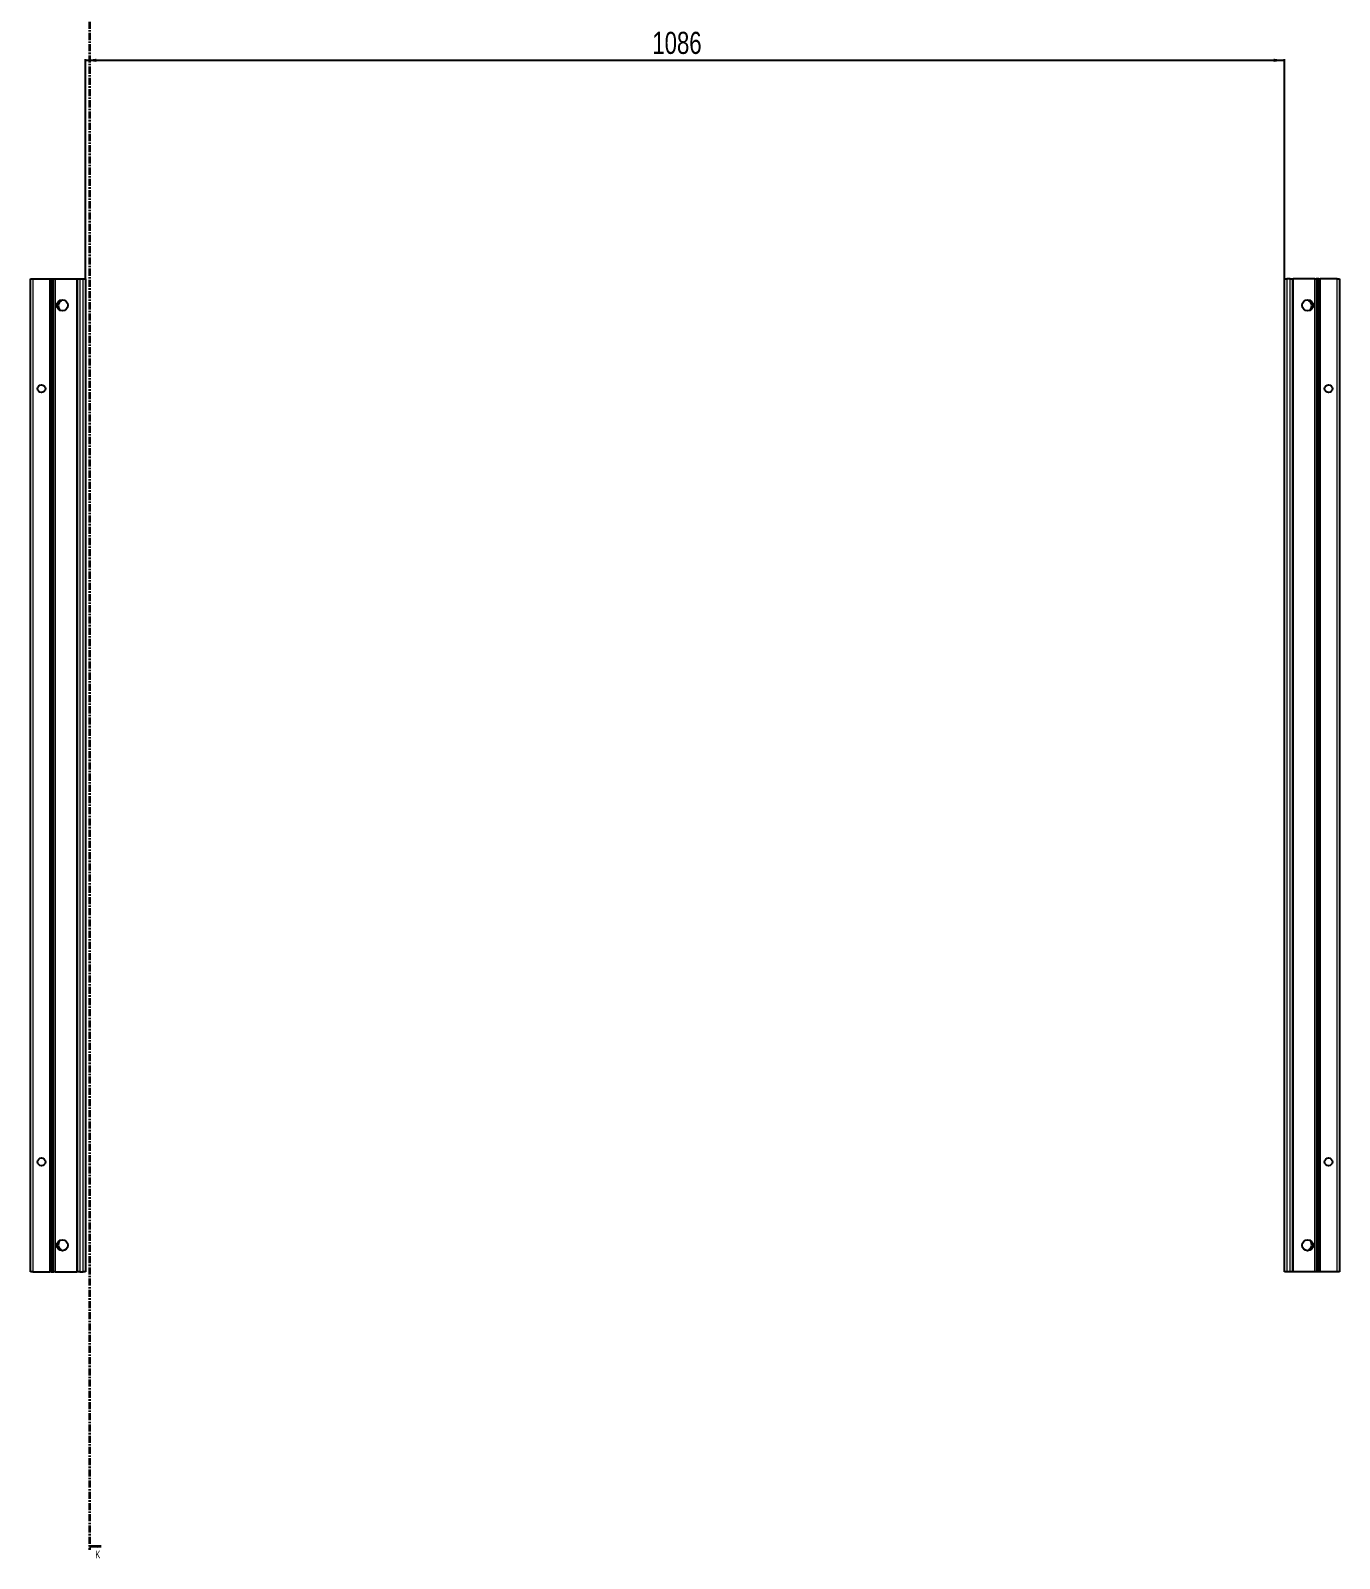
# Model space of a CAD drawing. Header units: millimetres. Extents: x -199 to 4074, y -2447 to 1507.
# Drawn here: x 1519 to 2704, y -1111 to 272 of the extents above; entities that cross this region are included whole.
import ezdxf

# ---------------------------------------------------------------- set-up
doc = ezdxf.new("R2010")
doc.units = ezdxf.units.MM
doc.linetypes.add('CENTER', pattern=[10.16, 6.35, -1.27, 1.27, -1.27])
doc.layers.add('FORMAT', color=7, linetype='Continuous')
doc.styles.add('SLDTEXTSTYLE0', font='TXT', dxfattribs={"width": 0.75})
doc.dimstyles.new('SLDDIMSTYLE0', dxfattribs={"dimtxt": 20, "dimasz": 10, "dimexe": 0, "dimexo": 0.0625, "dimgap": 5, "dimtad": 2, "dimdec": 1, "dimrnd": 1e-09, "dimzin": 12, "dimdsep": 46, "dimtxsty": 'SLDTEXTSTYLE0', "dimsah": 1, "dimcen": 0.09, "dimadec": 0, "dimazin": 3, "dimtfac": 1, "dimtofl": 0, "dimtmove": 0, "dimatfit": 3, "dimfxl": 0, "dimfrac": 2, "dimtolj": 1, "dimtzin": 12, "dimarcsym": 0})

# ---------------------------------------------------------------- blocks, each defined once
blk = doc.blocks.new('_D_4')
at = {"layer": 'FORMAT'}
for p, q in [((1568.7, 47.2), (1568.7, 246)), ((1568.7, 245), (2654.7, 245)), ((2654.7, 47.2), (2654.7, 246))]:
    blk.add_line(p, q, dxfattribs=at)
for points in [[(1568.7, 245), (1578.7, 243.5), (1578.7, 246.5)], [(2654.7, 245), (2644.7, 246.5), (2644.7, 243.5)]]:
    blk.add_solid(points, dxfattribs=at)
at = {"layer": 'FORMAT', "insert": (2082.1, 270.8), "char_height": 20, "attachment_point": 1, "style": 'SLDTEXTSTYLE0'}
blk.add_mtext('1086', dxfattribs=at)

msp = doc.modelspace()

# ---------------------------------------------------------------- linework, layer by layer
at = {"color": 7, "linetype": 'CENTER', "lineweight": 35}
msp.add_line((1572.42, 1499.09), (1572.42, -1103.67), dxfattribs=at)
at = {"color": 7, "linetype": 'Continuous', "lineweight": 25}
for p, q in [((1518.98, -851.79), (1518.98, 47.21)), ((1518.98, 47.21), (1520.98, 47.21)), ((1520.98, 47.21), (1536.33, 47.21)), ((1536.33, 47.21), (1536.98, 47.21)), ((1536.98, 23.46), (1536.98, 47.21)), ((1536.98, 47.21), (1537.57, 47.21)), ((1537.57, 47.21), (1538.78, 47.21)), ((1538.78, 47.21), (1538.78, -851.79)), ((1538.78, 47.21), (1538.81, 47.21)), ((1538.81, 47.21), (1538.81, -851.79)), ((1538.81, 47.21), (1540.02, 47.21)), ((1540.02, 47.21), (1541.43, 47.21)), ((1541.43, 47.21), (1560.83, 47.21)), ((1560.83, 47.21), (1561.48, 47.21)), ((1561.48, -851.79), (1561.48, 47.21)), ((1561.48, 47.21), (1563.48, 47.21)), ((1563.48, 47.21), (1566.68, 47.21)), ((1566.68, 47.21), (1568.68, 47.21)), ((1568.68, 47.21), (1568.68, -851.79)), ((2654.68, -851.79), (2654.68, 47.21)), ((2654.68, 47.21), (2656.68, 47.21)), ((2659.88, 47.21), (2656.68, 47.21)), ((2659.88, 47.21), (2661.88, 47.21)), ((2661.88, 47.21), (2661.88, -851.79)), ((2661.88, 47.21), (2662.53, 47.21)), ((2681.94, 47.21), (2662.53, 47.21)), ((2681.94, 47.21), (2683.35, 47.21)), ((2684.56, 47.21), (2683.35, 47.21)), ((2684.56, -851.79), (2684.56, 47.21)), ((2684.59, 47.21), (2684.56, 47.21)), ((2684.59, -851.79), (2684.59, 47.21)), ((2685.8, 47.21), (2684.59, 47.21)), ((2685.8, 47.21), (2686.38, 47.21)), ((2686.38, 47.21), (2686.38, 23.46)), ((2686.38, 47.21), (2687.03, 47.21)), ((2702.38, 47.21), (2687.03, 47.21)), ((2702.38, 47.21), (2704.38, 47.21)), ((2704.38, 47.21), (2704.38, -851.79)), ((1547.03, 27.73), (1547.03, 28.14)), ((2676.33, 28.14), (2676.33, 27.73)), ((1537.05, 23.35), (1536.98, 23.46)), ((1536.98, 23.46), (1536.98, 21.96)), ((1536.98, 21.96), (1537.05, 22.06)), ((1536.98, -26.54), (1536.98, 21.96)), ((1537.05, 22.06), (1537.05, 23.35)), ((2686.38, 23.46), (2686.32, 23.35)), ((2686.32, 23.35), (2686.32, 22.06)), ((2686.32, 22.06), (2686.38, 21.96)), ((2686.38, 21.96), (2686.38, 23.46)), ((2686.38, 21.96), (2686.38, -26.54)), ((1537.05, -26.65), (1536.98, -26.54)), ((1536.98, -26.54), (1536.98, -28.04)), ((1537.05, -27.94), (1537.05, -26.65)), ((2686.38, -26.54), (2686.32, -26.65)), ((2686.32, -26.65), (2686.32, -27.94)), ((2686.38, -28.04), (2686.38, -26.54)), ((1536.98, -28.04), (1537.05, -27.94)), ((1536.98, -76.54), (1536.98, -28.04)), ((2686.32, -27.94), (2686.38, -28.04)), ((2686.38, -28.04), (2686.38, -76.54)), ((1537.05, -76.65), (1536.98, -76.54)), ((1536.98, -76.54), (1536.98, -78.04)), ((1536.98, -78.04), (1537.05, -77.94)), ((1536.98, -126.54), (1536.98, -78.04)), ((1537.05, -77.94), (1537.05, -76.65)), ((2686.38, -76.54), (2686.32, -76.65)), ((2686.32, -76.65), (2686.32, -77.94)), ((2686.32, -77.94), (2686.38, -78.04)), ((2686.38, -78.04), (2686.38, -76.54)), ((2686.38, -78.04), (2686.38, -126.54)), ((1537.05, -126.65), (1536.98, -126.54)), ((1536.98, -126.54), (1536.98, -128.04)), ((1536.98, -128.04), (1537.05, -127.94)), ((1536.98, -176.54), (1536.98, -128.04)), ((1537.05, -127.94), (1537.05, -126.65)), ((2686.38, -126.54), (2686.32, -126.65)), ((2686.32, -126.65), (2686.32, -127.94)), ((2686.32, -127.94), (2686.38, -128.04)), ((2686.38, -128.04), (2686.38, -126.54)), ((2686.38, -128.04), (2686.38, -176.54)), ((1537.05, -176.65), (1536.98, -176.54)), ((1536.98, -176.54), (1536.98, -178.04)), ((1536.98, -178.04), (1537.05, -177.94)), ((1536.98, -226.54), (1536.98, -178.04)), ((1537.05, -177.94), (1537.05, -176.65)), ((2686.38, -176.54), (2686.32, -176.65)), ((2686.32, -176.65), (2686.32, -177.94)), ((2686.32, -177.94), (2686.38, -178.04)), ((2686.38, -178.04), (2686.38, -176.54)), ((2686.38, -178.04), (2686.38, -226.54)), ((1537.05, -226.65), (1536.98, -226.54)), ((1536.98, -226.54), (1536.98, -228.04)), ((1536.98, -228.04), (1537.05, -227.94)), ((1536.98, -276.54), (1536.98, -228.04)), ((1537.05, -227.94), (1537.05, -226.65)), ((2686.38, -226.54), (2686.32, -226.65)), ((2686.32, -226.65), (2686.32, -227.94)), ((2686.32, -227.94), (2686.38, -228.04)), ((2686.38, -228.04), (2686.38, -226.54)), ((2686.38, -228.04), (2686.38, -276.54)), ((1537.05, -276.65), (1536.98, -276.54)), ((1536.98, -276.54), (1536.98, -278.04)), ((1537.05, -277.94), (1537.05, -276.65)), ((2686.38, -276.54), (2686.32, -276.65)), ((2686.32, -276.65), (2686.32, -277.94)), ((2686.38, -278.04), (2686.38, -276.54)), ((1536.98, -278.04), (1537.05, -277.94)), ((1536.98, -326.54), (1536.98, -278.04)), ((2686.32, -277.94), (2686.38, -278.04)), ((2686.38, -278.04), (2686.38, -326.54)), ((1537.05, -326.65), (1536.98, -326.54)), ((1536.98, -326.54), (1536.98, -328.04)), ((1536.98, -328.04), (1537.05, -327.94)), ((1536.98, -376.54), (1536.98, -328.04)), ((1537.05, -327.94), (1537.05, -326.65)), ((2686.38, -326.54), (2686.32, -326.65)), ((2686.32, -326.65), (2686.32, -327.94)), ((2686.32, -327.94), (2686.38, -328.04)), ((2686.38, -328.04), (2686.38, -326.54)), ((2686.38, -328.04), (2686.38, -376.54)), ((1537.05, -376.65), (1536.98, -376.54)), ((1536.98, -376.54), (1536.98, -378.04)), ((1536.98, -378.04), (1537.05, -377.94)), ((1536.98, -426.54), (1536.98, -378.04)), ((1537.05, -377.94), (1537.05, -376.65)), ((2686.38, -376.54), (2686.32, -376.65)), ((2686.32, -376.65), (2686.32, -377.94)), ((2686.32, -377.94), (2686.38, -378.04)), ((2686.38, -378.04), (2686.38, -376.54)), ((2686.38, -378.04), (2686.38, -426.54)), ((1537.05, -426.65), (1536.98, -426.54)), ((1536.98, -426.54), (1536.98, -428.04)), ((1536.98, -428.04), (1537.05, -427.94)), ((1536.98, -476.54), (1536.98, -428.04)), ((1537.05, -427.94), (1537.05, -426.65)), ((2686.38, -426.54), (2686.32, -426.65)), ((2686.32, -426.65), (2686.32, -427.94)), ((2686.32, -427.94), (2686.38, -428.04)), ((2686.38, -428.04), (2686.38, -426.54)), ((2686.38, -428.04), (2686.38, -476.54)), ((1537.05, -476.65), (1536.98, -476.54)), ((1536.98, -476.54), (1536.98, -478.04)), ((1536.98, -478.04), (1537.05, -477.94)), ((1536.98, -526.54), (1536.98, -478.04)), ((1537.05, -477.94), (1537.05, -476.65)), ((2686.38, -476.54), (2686.32, -476.65)), ((2686.32, -476.65), (2686.32, -477.94)), ((2686.32, -477.94), (2686.38, -478.04)), ((2686.38, -478.04), (2686.38, -476.54)), ((2686.38, -478.04), (2686.38, -526.54)), ((1537.05, -526.65), (1536.98, -526.54)), ((1536.98, -526.54), (1536.98, -528.04)), ((1536.98, -528.04), (1537.05, -527.94)), ((1536.98, -576.54), (1536.98, -528.04)), ((1537.05, -527.94), (1537.05, -526.65)), ((2686.38, -526.54), (2686.32, -526.65)), ((2686.32, -526.65), (2686.32, -527.94)), ((2686.32, -527.94), (2686.38, -528.04)), ((2686.38, -528.04), (2686.38, -526.54)), ((2686.38, -528.04), (2686.38, -576.54)), ((1537.05, -576.65), (1536.98, -576.54)), ((1536.98, -576.54), (1536.98, -578.04)), ((1536.98, -578.04), (1537.05, -577.94)), ((1536.98, -626.54), (1536.98, -578.04)), ((1537.05, -577.94), (1537.05, -576.65)), ((2686.38, -576.54), (2686.32, -576.65)), ((2686.32, -576.65), (2686.32, -577.94)), ((2686.32, -577.94), (2686.38, -578.04)), ((2686.38, -578.04), (2686.38, -576.54)), ((2686.38, -578.04), (2686.38, -626.54)), ((1537.05, -626.65), (1536.98, -626.54)), ((1536.98, -626.54), (1536.98, -628.04)), ((1536.98, -628.04), (1537.05, -627.94)), ((1536.98, -676.54), (1536.98, -628.04)), ((1537.05, -627.94), (1537.05, -626.65)), ((2686.38, -626.54), (2686.32, -626.65)), ((2686.32, -626.65), (2686.32, -627.94)), ((2686.32, -627.94), (2686.38, -628.04)), ((2686.38, -628.04), (2686.38, -626.54)), ((2686.38, -628.04), (2686.38, -676.54)), ((1537.05, -676.65), (1536.98, -676.54)), ((1536.98, -676.54), (1536.98, -678.04)), ((1537.05, -677.94), (1537.05, -676.65)), ((2686.38, -676.54), (2686.32, -676.65)), ((2686.32, -676.65), (2686.32, -677.94)), ((2686.38, -678.04), (2686.38, -676.54)), ((1536.98, -678.04), (1537.05, -677.94)), ((1536.98, -726.54), (1536.98, -678.04)), ((2686.32, -677.94), (2686.38, -678.04)), ((2686.38, -678.04), (2686.38, -726.54)), ((1537.05, -726.65), (1536.98, -726.54)), ((1536.98, -726.54), (1536.98, -728.04)), ((1536.98, -728.04), (1537.05, -727.94)), ((1536.98, -776.54), (1536.98, -728.04)), ((1537.05, -727.94), (1537.05, -726.65)), ((2686.38, -726.54), (2686.32, -726.65)), ((2686.32, -726.65), (2686.32, -727.94)), ((2686.32, -727.94), (2686.38, -728.04)), ((2686.38, -728.04), (2686.38, -726.54)), ((2686.38, -728.04), (2686.38, -776.54)), ((1537.05, -776.65), (1536.98, -776.54)), ((1536.98, -776.54), (1536.98, -778.04)), ((1536.98, -778.04), (1537.05, -777.94)), ((1536.98, -826.54), (1536.98, -778.04)), ((1537.05, -777.94), (1537.05, -776.65)), ((2686.38, -776.54), (2686.32, -776.65)), ((2686.32, -776.65), (2686.32, -777.94)), ((2686.32, -777.94), (2686.38, -778.04)), ((2686.38, -778.04), (2686.38, -776.54)), ((2686.38, -778.04), (2686.38, -826.54)), ((1537.05, -826.65), (1536.98, -826.54)), ((1536.98, -826.54), (1536.98, -828.04)), ((1536.98, -828.04), (1537.05, -827.94)), ((1536.98, -851.79), (1536.98, -828.04)), ((1537.05, -827.94), (1537.05, -826.65)), ((2686.38, -826.54), (2686.32, -826.65)), ((2686.32, -826.65), (2686.32, -827.94)), ((2686.32, -827.94), (2686.38, -828.04)), ((2686.38, -828.04), (2686.38, -826.54)), ((2686.38, -828.04), (2686.38, -851.79)), ((1547.03, -832.73), (1547.03, -832.32)), ((2676.33, -832.32), (2676.33, -832.73)), ((1520.98, -851.79), (1518.98, -851.79)), ((1520.98, -851.79), (1536.33, -851.79)), ((1536.98, -851.79), (1536.33, -851.79)), ((1537.57, -851.79), (1536.98, -851.79)), ((1537.57, -851.79), (1538.78, -851.79)), ((1538.78, -851.79), (1538.81, -851.79)), ((1538.81, -851.79), (1540.02, -851.79)), ((1541.43, -851.79), (1540.02, -851.79)), ((1541.43, -851.79), (1560.83, -851.79)), ((1561.48, -851.79), (1560.83, -851.79)), ((1563.48, -851.79), (1561.48, -851.79)), ((1563.48, -851.79), (1566.68, -851.79)), ((1568.68, -851.79), (1566.68, -851.79)), ((2656.68, -851.79), (2654.68, -851.79)), ((2659.88, -851.79), (2656.68, -851.79)), ((2661.88, -851.79), (2659.88, -851.79)), ((2662.53, -851.79), (2661.88, -851.79)), ((2681.94, -851.79), (2662.53, -851.79)), ((2683.35, -851.79), (2681.94, -851.79)), ((2684.56, -851.79), (2683.35, -851.79)), ((2684.59, -851.79), (2684.56, -851.79)), ((2685.8, -851.79), (2684.59, -851.79)), ((2686.38, -851.79), (2685.8, -851.79)), ((2687.03, -851.79), (2686.38, -851.79)), ((2702.38, -851.79), (2687.03, -851.79)), ((2704.38, -851.79), (2702.38, -851.79))]:
    msp.add_line(p, q, dxfattribs=at)
at = {"color": 8, "linetype": 'Continuous', "lineweight": 18}
for p, q in [((1520.98, 47.21), (1520.98, -851.79)), ((1536.33, -851.79), (1536.33, 47.21)), ((1537.57, 47.21), (1537.57, -851.79)), ((1540.02, -851.79), (1540.02, 47.21)), ((1541.43, 47.21), (1541.43, -851.79)), ((1560.83, -851.79), (1560.83, 47.21)), ((1563.48, 47.21), (1563.48, -851.79)), ((1566.68, -851.79), (1566.68, 47.21)), ((2656.68, 47.21), (2656.68, -851.79)), ((2659.88, -851.79), (2659.88, 47.21)), ((2662.53, 47.21), (2662.53, -851.79)), ((2681.94, -851.79), (2681.94, 47.21)), ((2683.35, 47.21), (2683.35, -851.79)), ((2685.8, -851.79), (2685.8, 47.21)), ((2687.03, 47.21), (2687.03, -851.79)), ((2702.38, -851.79), (2702.38, 47.21))]:
    msp.add_line(p, q, dxfattribs=at)
at = {"color": 7, "linetype": 'Continuous', "lineweight": 35}
msp.add_line((1583.06, -1100.67), (1572.42, -1100.67), dxfattribs=at)
at = {"color": 7, "linetype": 'Continuous', "lineweight": 25}
for centre, radius in [((1547.83, 23.21), 5), ((2675.53, 23.21), 5), ((1528.88, -52.29), 3.5), ((2694.48, -52.29), 3.5), ((1528.88, -752.29), 3.5), ((2694.48, -752.29), 3.5), ((1547.83, -827.79), 5), ((2675.53, -827.79), 5)]:
    msp.add_circle(centre, radius, dxfattribs=at)
for centre, radius, start, end in [((1546.53, 27.73), 0.5, 299.14074, 0), ((2676.83, 27.73), 0.5, 180, 240.85926), ((1549.33, 22.71), 5.25, 119.14074, 233.81086), ((2674.03, 22.71), 5.25, 306.18912, 60.85926), ((1549.33, -827.29), 5.25, 126.18914, 240.85926), ((2674.03, -827.29), 5.25, 299.14074, 53.81088), ((1546.53, -832.32), 0.5, 0, 60.85926), ((2676.83, -832.32), 0.5, 119.14074, 180)]:
    msp.add_arc(centre, radius, start, end, dxfattribs=at)
at = {"color": 7, "linetype": 'Continuous', "lineweight": 35}
msp.add_solid([(1572.42, -1100.67), (1579.42, -1101.79), (1579.42, -1099.55)], dxfattribs=at)

# ---------------------------------------------------------------- texts
at = {"color": 7, "linetype": 'Continuous', "insert": (1577.56, -1104.35), "char_height": 7, "attachment_point": 1, "style": 'SLDTEXTSTYLE0'}
msp.add_mtext('K', dxfattribs=at)

# ---------------------------------------------------------------- dimensions: what is measured, and where the dimension line sits
at = {"layer": 'FORMAT'}
dim = msp.add_linear_dim(base=(2654.68, 245), p1=(1568.68, 47.21), p2=(2654.68, 47.21), angle=0, dimstyle='SLDDIMSTYLE0', dxfattribs=at)
dim.commit()
dim.dimension.update_dxf_attribs({"geometry": '_D_4', "text_midpoint": (2111.68, 245), "dimtype": 160})

doc.saveas('drawing.dxf')
